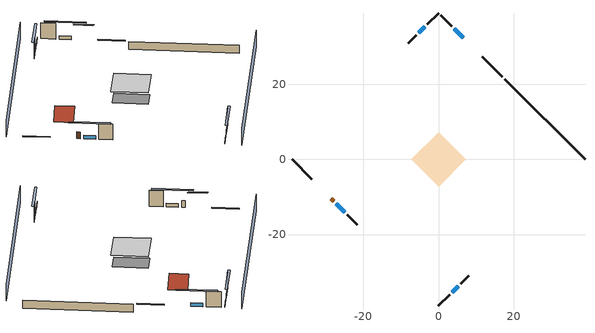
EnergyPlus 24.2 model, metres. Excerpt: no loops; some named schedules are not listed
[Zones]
conditioned space
 floor adiabatic (AdiabaticFloorConstruction): -7.25,0 0,7.25 7.25,0 0,-7.25 z2.74
 floor foundation (Slab1 construction): -5.35,1.53 -1.53,5.35 5.35,-1.53 1.53,-5.35 z-2.13
 wall outside (RimJoist1 construction): 17,22.06 11.7,27.36 z0.3:0.61
 wall outside (RimJoist2 construction): 0,-39.06 2.95,-36.11 z0.3:0.61
 wall outside (RimJoist3 construction): -39.06,0 -33.76,-5.3 z0.3:0.61
 wall outside (RimJoist4 construction): 0,39.06 -2.95,36.11 z0.3:0.61
 wall outside (AdiabaticWallConstruction 1): -28.61,-10.45 -27.96,-11.1 z0.3:2.34
 wall outside (AdiabaticWallConstruction): 6.55,32.51 4.24,34.82 / -27.31,-11.75 -24.99,-14.07 z0.3:1.39; 3.61,-35.45 5.3,-33.76 / -3.61,35.45 -5.3,33.76 z0.3:1.36
 wall outside (Wall1 construction): 3.58,35.48 0.66,38.4 z0.3:5.18
 wall outside (Wall2 construction): 5.96,-33.1 8.03,-31.03 z0.3:5.18
 wall outside (Wall3 construction): -24.34,-14.72 -21.68,-17.38 z0.3:5.18
 wall outside (Wall4 construction): -5.96,33.1 -8.03,31.03 z0.3:5.18
 wall foundation (FoundationWall1 construction): 39.06,0 17.66,21.4 z-2.13:0.3
 window (WindowConstruction): 6.55,32.51 4.24,34.82 z0.3:1.39
 window (WindowConstruction 1): 3.61,-35.45 5.3,-33.76 z0.3:1.36
 window (WindowConstruction 2): -27.31,-11.75 -24.99,-14.07 z0.3:1.39
 window (WindowConstruction 3): -3.61,35.45 -5.3,33.76 z0.3:1.36
 door (Door): -28.61,-10.45 -27.96,-11.1 z0.3:2.34
 ceiling adiabatic (AdiabaticFloorConstruction): 0,-7.25 7.25,0 0,7.25 -7.25,0 z2.74
 roof outside (Roof1 construction): 7.21,31.85,5.18 3.78,28.42,7.61 7.61,24.59,7.61 11.04,28.02,5.18
 roof outside (Roof2 construction): -29.27,-9.79,5.18 -25.84,-6.36,7.61 -29.67,-2.53,7.61 -33.1,-5.96,5.18
shading: 3.23,-42.29 42.29,-3.23 / -3.23,42.29 -42.29,3.23 z0:5.18; 1.34,37.72 9.45,29.61 9.88,30.04 1.77,38.15 z5.49; 8.2,-30.86 0.71,-38.34 1.15,-38.78 8.63,-31.29 z5.46; -22.1,-16.96 -30.2,-8.86 -30.63,-9.29 -22.53,-17.39 z5.49; -8.2,30.86 -0.71,38.34 -1.15,38.78 -8.63,31.29 z5.46
[Building]
Building 1: Terrain=Suburbs
[Site:Location]
Portland Intl Arpt_OR: Latitude {deg}=45.59; Longitude {deg}=-122.6; Time Zone {hr}=-8; Elevation {m}=33; Keep Site Location Information=Yes
[Site:GroundTemperature:Shallow]
10.2558, 8.96328, 8.85977, 9.47314, 11.9355, 14.3863, 16.5111, 17.8571, 17.9714, 16.8767, 14.8061, 12.4304
[Site:WaterMainsTemperature]
Calculation Method=Schedule; Temperature Schedule=mains temperature schedule
[Material] Roughness=Rough; Thermal Absorptance=0.9
Name | Thickness {m} | Conductivity {W/m-K} | Density {kg/m3} | Specific Heat {J/kg-K} | Solar Absorptance | Visible Absorptance
concrete 4.0 in. | 0.1016 | 1.803125 | 2242.8 | 837.4 | 0.7 | 0.7
concrete 8.0 in. | 0.2032 | 1.803125 | 2242.8 | 837.4 | 0.7 | 0.7
door material | 0.04445 | 0.0612267 | 512.64 | 1214.23 | 0.7 | 0.7
floor covering | 0.0127 | 0.0450781 | 54.468 | 1339.84 | 0.9 | 0.9
floor covering 1 | 0.0127 | 0.0433444 | 54.468 | 1339.84 | 0.6 | 0.6
floor rigid ins; wall rigid ins | 0.512978 | 0.029427 | 32.04 | 1214.23 | 0.7 | 0.7
floor stud and cavity | 0.1397 | 1.75129 | 37.0049 | 1207.88 | 0.7 | 0.7
furniture material conditioned space 1 | 0.1524 | 0.115458 | 640.8 | 1214.23 | 0.6 | 0.6
gypsum board | 0.0127 | 0.160291 | 801 | 837.4 | 0.6 | 0.6
gypsum board 1 | 0.0127 | 0.160291 | 801 | 837.4 | 0.7 | 0.7
metal surfacing | 0.000508 | 50.0403 | 7801.74 | 460.57 | 0.9 | 0.9
osb sheathing 0.5 in. | 0.0127 | 0.115458 | 512.64 | 1214.23 | 0.7 | 0.7
osb sheathing 0.75 in. | 0.01905 | 0.115458 | 512.64 | 1214.23 | 0.7 | 0.7
rim joist stud and cavity | 0.0508 | 0.178688 | 50.32683 | 1063.81 | 0.6 | 0.6
roof stud and cavity | 0.2032 | 0.146024 | 78.34581 | 1123.46 | 0.7 | 0.7
wall stud and cavity | 0.1397 | 0.550994 | 139.0536 | 1170.24 | 0.7 | 0.7
wall stud and cavity 1 | 0.0889 | 0.380278 | 52.3479 | 1209.89 | 0.7 | 0.7
wall stud and cavity 2 | 0.0889 | 0.391764 | 83.0341 | 1211.67 | 0.7 | 0.7
wood siding | 0.0254 | 0.102417 | 544.68 | 1172.36 | 0.85 | 0.85
wood siding 1; wood siding 2 | 0.0254 | 0.102417 | 544.68 | 1172.36 | 0.7 | 0.7
[WindowMaterial:SimpleGlazingSystem]
WindowMaterial: U-Factor {W/m2-K}=2.15764; Solar Heat Gain Coefficient=0.44
[Construction]
AdiabaticFloorConstruction: floor stud and cavity, floor rigid ins, osb sheathing 0.75 in., floor covering 1
AdiabaticWallConstruction: wood siding 1, wall rigid ins, wall stud and cavity 1, gypsum board
AdiabaticWallConstruction 1: wood siding 2, wall rigid ins, wall stud and cavity 1, gypsum board
Door: door material
FoundationWall1 construction: concrete 8.0 in., gypsum board 1
furniture construction conditioned space 1: furniture material conditioned space 1
PartitionWallConstruction: gypsum board, wall stud and cavity 2, gypsum board
RimJoist1 construction; RimJoist2 construction; RimJoist3 construction; RimJoist4 construction: wood siding, rim joist stud and cavity
Roof1 construction; Roof2 construction: metal surfacing, osb sheathing 0.75 in., roof stud and cavity, gypsum board
Slab1 construction: concrete 4.0 in., floor covering
Wall1 construction; Wall2 construction; Wall3 construction; Wall4 construction: wood siding, osb sheathing 0.5 in., wall stud and cavity, gypsum board
WindowConstruction; WindowConstruction 1; WindowConstruction 2; WindowConstruction 3: WindowMaterial
[Zone]
conditioned space: Multiplier=1; Volume {m3}=384.656; Part of Total Floor Area=Yes
[Space]
conditioned space 1: Zone=conditioned space; Volume {m3}=384.656
[SurfaceProperty:ExposedFoundationPerimeter]
Slab1: Exposed Perimeter Calculation Method=TotalExposedPerimeter; Total Exposed Perimeter {m}=30.26664
[SurfaceProperty:IncidentSolarMultiplier] Incident Solar Multiplier=1; Incident Solar Multiplier Schedule=trans schedule winter=0.85 summer=0.7
Window1; Window2; Window3; Window4
[InternalMass] Zone or ZoneList=conditioned space; Space or SpaceList=conditioned space 1
Name | Construction | Surface Area {m2}
furniture mass conditioned space 1 | furniture construction conditioned space 1 | 63.09974
partition wall mass | PartitionWallConstruction | 157.749
[Lights]
interior lighting: Zone or ZoneList or Space or SpaceList=conditioned space 1; Schedule=lighting_interior; Design Level Calculation Method=LightingLevel; Lighting Level {W}=896.708; Return Air Fraction=0; Fraction Radiant=0.6; Fraction Visible=0.2; Fraction Replaceable=1
[People]
occupants: Zone or ZoneList or Space or SpaceList=conditioned space 1; Number of People Schedule=occupants; Number of People Calculation Method=People; Number of People=3; Fraction Radiant=0.314171; Sensible Heat Fraction=0.56303; Activity Level Schedule=occupants activity schedule; Carbon Dioxide Generation Rate {m3/s-W}=0; Enable ASHRAE 55 Comfort Warnings=No; Mean Radiant Temperature Calculation Type=EnclosureAveraged
[ElectricEquipment] Zone or ZoneList or Space or SpaceList=conditioned space 1; Design Level Calculation Method=EquipmentLevel
Name | Schedule | Design Level {W} | Fraction Latent | Fraction Radiant | Fraction Lost
ceiling fan | ceiling_fan | 18.6885 | 0 | 0.558 | 0
clothes dryer | clothes_dryer | 2851.78 | 0.015 | 0.081 | 0.85
clothes washer | clothes_washer | 183.422 | 0.03 | 0.162 | 0.7
cooking range | cooking_range | 1097.45 | 0.08 | 0.432 | 0.2
freezer | freezer schedule | 194.914 | 0 | 0.6 | 0
fridge | fridge schedule | 46.9578 | 0 | 0.6 | 0
mech vent bath fan 0 | mech vent bath fan 0 schedule | 30 | 0 | 0 | 1
mech vent house fan | mech vent house fan schedule | 0 | 0 | 0 | 1
mech vent house fan cfis | mech vent house fan cfis schedule | 0 | 0 | 0 | 0
mech vent range fan 0 | mech vent range fan 0 schedule | 30 | 0 | 0 | 1
misc permanent spa heater | misc permanent spa heater schedule | 408.008 | 0 | 0 | 1
misc permanent spa pump | misc permanent spa pump schedule | 426.676 | 0 | 0 | 1
misc plug loads | plug_loads_other | 179.334 | 0.021 | 0.558 | 0.049
misc tv | plug_loads_tv | 216.824 | 0 | 0.6 | 0
whole house fan | Always On Discrete | 0 | 0 | 0 | 1
[OtherEquipment] Zone or ZoneList or Space or SpaceList=conditioned space 1; Design Level Calculation Method=EquipmentLevel
Name | Fuel Type | Schedule | Design Level {W} | Fraction Latent | Fraction Radiant | Fraction Lost
clothes dryer 1 | Electricity | clothes_dryer | 0 | 0.015 | 0.081 | 0.85
cooking range 1 | Electricity | cooking_range | 0 | 0.08 | 0.432 | 0.2
general water use latent | None | general water use schedule | 62.594 | 1 | 0 | 0
general water use sensible | None | general water use schedule | -61.6891 | 0 | 0.6 | 0
mech vent house fan latent load; water heater lat | None | Always On Discrete | 0 | 1 | 0 | 0
mech vent house fan sensible load; water heater sens | None | Always On Discrete | 0 | 0 | 0 | 0
water heater energy adjustment1 | Electricity | Always On Discrete | 0.01 | 0 | 0 | 1
[ZoneInfiltration:DesignFlowRate] Zone or ZoneList or Space or SpaceList=conditioned space 1; Schedule=Always On Discrete; Design Flow Rate Calculation Method=Flow/Zone; Design Flow Rate {m3/s}=0
infil flow; natural vent flow; whole house fan flow
[AvailabilityManager:Scheduled]
air source heat pump airloop Availability Manager: Schedule=Always On Discrete
[Foundation:Kiva]
Foundation Kiva 1: Initial Indoor Air Temperature {C}=19.4444; Wall Height Above Grade {m}=0.3048; Wall Depth Below Slab {m}=0.2032
[Foundation:Kiva:Settings]
Soil Conductivity {W/m-K}=1.3848; Soil Density {kg/m3}=1842.3; Soil Specific Heat {J/kg-K}=418.7; Ground Solar Absorptivity=0.9; Ground Thermal Absorptivity=0.9; Ground Surface Roughness {m}=0.03; Far-Field Width {m}=40; Deep-Ground Boundary Condition=ZeroFlux; Deep-Ground Depth {m}=40; Minimum Cell Dimension {m}=0.2; Maximum Cell Growth Coefficient=3; Simulation Timestep=Timestep
[Exterior:Lights]
exterior lighting: Schedule=exterior lighting schedule; Design Level {W}=42.5523
[EnergyManagementSystem:GlobalVariable]
air_source_heat_pump_airloop_Fan_RTF
infil_program_Qfan
infil_program_Qinf
natural_vent_program_Qnv
natural_vent_program_Qwhf
[EnergyManagementSystem:Sensor]
Name | Output:Variable or Output:Meter Index Key | Output:Variable or Output:Meter
airflow_gain | infil flow | Infiltration Sensible Heat Gain Energy
airflow_gain_1 | natural vent flow | Infiltration Sensible Heat Gain Energy
airflow_gain_2 | whole house fan flow | Infiltration Sensible Heat Gain Energy
airflow_loss | infil flow | Infiltration Sensible Heat Loss Energy
airflow_loss_1 | natural vent flow | Infiltration Sensible Heat Loss Energy
airflow_loss_2 | whole house fan flow | Infiltration Sensible Heat Loss Energy
clg_load_cond |  | Cooling:EnergyTransfer:Zone:CONDITIONED SPACE
clg_sp_s; clg_sp_s_1 | cooling setpoint | Schedule Value
clothes_dryer_exhaust_0_sch_s | clothes_dryer | Schedule Value
cool_season | cooling season schedule | Schedule Value
htg_load_cond |  | Heating:EnergyTransfer:Zone:CONDITIONED SPACE
htg_sp_s; htg_sp_s_1 | heating setpoint | Schedule Value
ig_ee_conv | ceiling fan | Electric Equipment Convective Heating Energy
ig_ee_conv_1 | clothes dryer | Electric Equipment Convective Heating Energy
ig_ee_conv_10 | whole house fan | Electric Equipment Convective Heating Energy
ig_ee_conv_3 | cooking range | Electric Equipment Convective Heating Energy
ig_ee_conv_4 | freezer | Electric Equipment Convective Heating Energy
ig_ee_conv_5 | fridge | Electric Equipment Convective Heating Energy
ig_ee_conv_6 | misc permanent spa heater | Electric Equipment Convective Heating Energy
ig_ee_conv_7 | misc permanent spa pump | Electric Equipment Convective Heating Energy
ig_ee_conv_8 | misc plug loads | Electric Equipment Convective Heating Energy
ig_ee_conv_9 | misc tv | Electric Equipment Convective Heating Energy
ig_ee_rad | ceiling fan | Electric Equipment Radiant Heating Energy
ig_ee_rad_1 | clothes dryer | Electric Equipment Radiant Heating Energy
ig_ee_rad_10 | whole house fan | Electric Equipment Radiant Heating Energy
ig_ee_rad_3 | cooking range | Electric Equipment Radiant Heating Energy
ig_ee_rad_4 | freezer | Electric Equipment Radiant Heating Energy
ig_ee_rad_5 | fridge | Electric Equipment Radiant Heating Energy
ig_ee_rad_6 | misc permanent spa heater | Electric Equipment Radiant Heating Energy
ig_ee_rad_7 | misc permanent spa pump | Electric Equipment Radiant Heating Energy
ig_ee_rad_8 | misc plug loads | Electric Equipment Radiant Heating Energy
ig_ee_rad_9 | misc tv | Electric Equipment Radiant Heating Energy
ig_lgt_conv | interior lighting | Lights Convective Heating Energy
ig_lgt_rad | interior lighting | Lights Radiant Heating Energy
ig_lgt_vis | interior lighting | Lights Visible Radiation Heating Energy
ig_oe_conv | clothes dryer 1 | Other Equipment Convective Heating Energy
ig_oe_conv_1 | cooking range 1 | Other Equipment Convective Heating Energy
ig_oe_conv_2 | general water use latent | Other Equipment Convective Heating Energy
ig_oe_conv_3 | general water use sensible | Other Equipment Convective Heating Energy
ig_oe_conv_4 | water heater energy adjustment1 | Other Equipment Convective Heating Energy
ig_oe_conv_5 | water heater lat | Other Equipment Convective Heating Energy
ig_oe_conv_6 | water heater sens | Other Equipment Convective Heating Energy
ig_oe_rad | clothes dryer 1 | Other Equipment Radiant Heating Energy
ig_oe_rad_1 | cooking range 1 | Other Equipment Radiant Heating Energy
ig_oe_rad_2 | general water use latent | Other Equipment Radiant Heating Energy
ig_oe_rad_3 | general water use sensible | Other Equipment Radiant Heating Energy
ig_oe_rad_4 | water heater energy adjustment1 | Other Equipment Radiant Heating Energy
ig_oe_rad_5 | water heater lat | Other Equipment Radiant Heating Energy
ig_oe_rad_6 | water heater sens | Other Equipment Radiant Heating Energy
ig_ppl_conv | occupants | People Convective Heating Energy
ig_ppl_rad | occupants | People Radiant Heating Energy
im_conv | furniture mass conditioned space 1 | Surface Inside Face Convection Heat Gain Energy
im_conv_1 | partition wall mass | Surface Inside Face Convection Heat Gain Energy
im_ig | furniture mass conditioned space 1 | Surface Inside Face Internal Gains Radiation Heat Gain Energy
im_ig_1 | partition wall mass | Surface Inside Face Internal Gains Radiation Heat Gain Energy
im_lgt | furniture mass conditioned space 1 | Surface Inside Face Lights Radiation Heat Gain Energy
im_lgt_1 | partition wall mass | Surface Inside Face Lights Radiation Heat Gain Energy
im_sol | furniture mass conditioned space 1 | Surface Inside Face Solar Radiation Heat Gain Energy
im_sol_1 | partition wall mass | Surface Inside Face Solar Radiation Heat Gain Energy
im_surf | furniture mass conditioned space 1 | Surface Inside Face Net Surface Thermal Radiation Heat Gain Energy
im_surf_1 | partition wall mass | Surface Inside Face Net Surface Thermal Radiation Heat Gain Energy
mech_vent_bath_fan_0_sch_s | mech vent bath fan 0 schedule | Schedule Value
mech_vent_range_fan_0_sch_s | mech vent range fan 0 schedule | Schedule Value
mv_conv | mech vent bath fan 0 | Electric Equipment Convective Heating Energy
mv_conv_1 | mech vent house fan | Electric Equipment Convective Heating Energy
mv_conv_2 | mech vent house fan cfis | Electric Equipment Convective Heating Energy
mv_conv_3 | mech vent range fan 0 | Electric Equipment Convective Heating Energy
mv_conv_4 | mech vent house fan latent load | Other Equipment Convective Heating Energy
mv_conv_5 | mech vent house fan sensible load | Other Equipment Convective Heating Energy
mv_rad | mech vent bath fan 0 | Electric Equipment Radiant Heating Energy
mv_rad_1 | mech vent house fan | Electric Equipment Radiant Heating Energy
mv_rad_2 | mech vent house fan cfis | Electric Equipment Radiant Heating Energy
mv_rad_3 | mech vent range fan 0 | Electric Equipment Radiant Heating Energy
mv_rad_4 | mech vent house fan latent load | Other Equipment Radiant Heating Energy
mv_rad_5 | mech vent house fan sensible load | Other Equipment Radiant Heating Energy
natural_vent_s | natural vent schedule | Schedule Value
out_pb_s |  | Site Outdoor Air Barometric Pressure
out_wt_s |  | Site Outdoor Air Humidity Ratio
site_vw_s |  | Site Wind Speed
ss_back_out | Window1 | Surface Window Shortwave from Zone Back Out Window Heat Transfer Rate
ss_back_out_1 | Window2 | Surface Window Shortwave from Zone Back Out Window Heat Transfer Rate
ss_back_out_2 | Window3 | Surface Window Shortwave from Zone Back Out Window Heat Transfer Rate
ss_back_out_3 | Window4 | Surface Window Shortwave from Zone Back Out Window Heat Transfer Rate
ss_conv | Door1 | Surface Inside Face Convection Heat Gain Energy
ss_conv_1 | Window1 | Surface Inside Face Convection Heat Gain Energy
ss_conv_2 | Window2 | Surface Inside Face Convection Heat Gain Energy
ss_conv_3 | Window3 | Surface Inside Face Convection Heat Gain Energy
ss_conv_4 | Window4 | Surface Inside Face Convection Heat Gain Energy
ss_ig | Door1 | Surface Inside Face Internal Gains Radiation Heat Gain Energy
ss_ig_1 | Window1 | Surface Inside Face Internal Gains Radiation Heat Gain Energy
ss_ig_2 | Window2 | Surface Inside Face Internal Gains Radiation Heat Gain Energy
ss_ig_3 | Window3 | Surface Inside Face Internal Gains Radiation Heat Gain Energy
ss_ig_4 | Window4 | Surface Inside Face Internal Gains Radiation Heat Gain Energy
ss_lgt | Door1 | Surface Inside Face Lights Radiation Heat Gain Energy
ss_sol | Door1 | Surface Inside Face Solar Radiation Heat Gain Energy
ss_surf | Door1 | Surface Inside Face Net Surface Thermal Radiation Heat Gain Energy
ss_surf_1 | Window1 | Surface Inside Face Net Surface Thermal Radiation Heat Gain Energy
ss_surf_2 | Window2 | Surface Inside Face Net Surface Thermal Radiation Heat Gain Energy
ss_surf_3 | Window3 | Surface Inside Face Net Surface Thermal Radiation Heat Gain Energy
ss_surf_4 | Window4 | Surface Inside Face Net Surface Thermal Radiation Heat Gain Energy
ss_trans_in | Window1 | Surface Window Transmitted Solar Radiation Rate
ss_trans_in_1 | Window2 | Surface Window Transmitted Solar Radiation Rate
ss_trans_in_2 | Window3 | Surface Window Transmitted Solar Radiation Rate
ss_trans_in_3 | Window4 | Surface Window Transmitted Solar Radiation Rate
ss_trans_out | Window1 | Surface Inside Face Initial Transmitted Diffuse Transmitted Out Window Solar Radiation Rate
ss_trans_out_1 | Window2 | Surface Inside Face Initial Transmitted Diffuse Transmitted Out Window Solar Radiation Rate
ss_trans_out_2 | Window3 | Surface Inside Face Initial Transmitted Diffuse Transmitted Out Window Solar Radiation Rate
ss_trans_out_3 | Window4 | Surface Inside Face Initial Transmitted Diffuse Transmitted Out Window Solar Radiation Rate
s_conv | FoundationWall1 | Surface Inside Face Convection Heat Gain Energy
s_conv_1 | inferred conditioned ceiling | Surface Inside Face Convection Heat Gain Energy
s_conv_10 | Wall1 | Surface Inside Face Convection Heat Gain Energy
s_conv_11 | Wall2 | Surface Inside Face Convection Heat Gain Energy
s_conv_12 | Wall3 | Surface Inside Face Convection Heat Gain Energy
s_conv_13 | Wall4 | Surface Inside Face Convection Heat Gain Energy
s_conv_2 | inferred conditioned floor | Surface Inside Face Convection Heat Gain Energy
s_conv_3 | RimJoist1 | Surface Inside Face Convection Heat Gain Energy
s_conv_4 | RimJoist2 | Surface Inside Face Convection Heat Gain Energy
s_conv_5 | RimJoist3 | Surface Inside Face Convection Heat Gain Energy
s_conv_6 | RimJoist4 | Surface Inside Face Convection Heat Gain Energy
s_conv_7 | Roof1 | Surface Inside Face Convection Heat Gain Energy
s_conv_8 | Roof2 | Surface Inside Face Convection Heat Gain Energy
s_conv_9 | Slab1 | Surface Inside Face Convection Heat Gain Energy
s_ig | FoundationWall1 | Surface Inside Face Internal Gains Radiation Heat Gain Energy
s_ig_1 | inferred conditioned ceiling | Surface Inside Face Internal Gains Radiation Heat Gain Energy
s_ig_10 | Wall1 | Surface Inside Face Internal Gains Radiation Heat Gain Energy
s_ig_11 | Wall2 | Surface Inside Face Internal Gains Radiation Heat Gain Energy
s_ig_12 | Wall3 | Surface Inside Face Internal Gains Radiation Heat Gain Energy
s_ig_13 | Wall4 | Surface Inside Face Internal Gains Radiation Heat Gain Energy
s_ig_2 | inferred conditioned floor | Surface Inside Face Internal Gains Radiation Heat Gain Energy
s_ig_3 | RimJoist1 | Surface Inside Face Internal Gains Radiation Heat Gain Energy
s_ig_4 | RimJoist2 | Surface Inside Face Internal Gains Radiation Heat Gain Energy
s_ig_5 | RimJoist3 | Surface Inside Face Internal Gains Radiation Heat Gain Energy
s_ig_6 | RimJoist4 | Surface Inside Face Internal Gains Radiation Heat Gain Energy
s_ig_7 | Roof1 | Surface Inside Face Internal Gains Radiation Heat Gain Energy
s_ig_8 | Roof2 | Surface Inside Face Internal Gains Radiation Heat Gain Energy
s_ig_9 | Slab1 | Surface Inside Face Internal Gains Radiation Heat Gain Energy
s_lgt | FoundationWall1 | Surface Inside Face Lights Radiation Heat Gain Energy
s_lgt_1 | inferred conditioned ceiling | Surface Inside Face Lights Radiation Heat Gain Energy
s_lgt_10 | Wall1 | Surface Inside Face Lights Radiation Heat Gain Energy
s_lgt_11 | Wall2 | Surface Inside Face Lights Radiation Heat Gain Energy
s_lgt_12 | Wall3 | Surface Inside Face Lights Radiation Heat Gain Energy
s_lgt_13 | Wall4 | Surface Inside Face Lights Radiation Heat Gain Energy
s_lgt_2 | inferred conditioned floor | Surface Inside Face Lights Radiation Heat Gain Energy
s_lgt_3 | RimJoist1 | Surface Inside Face Lights Radiation Heat Gain Energy
s_lgt_4 | RimJoist2 | Surface Inside Face Lights Radiation Heat Gain Energy
s_lgt_5 | RimJoist3 | Surface Inside Face Lights Radiation Heat Gain Energy
s_lgt_6 | RimJoist4 | Surface Inside Face Lights Radiation Heat Gain Energy
s_lgt_7 | Roof1 | Surface Inside Face Lights Radiation Heat Gain Energy
s_lgt_8 | Roof2 | Surface Inside Face Lights Radiation Heat Gain Energy
s_lgt_9 | Slab1 | Surface Inside Face Lights Radiation Heat Gain Energy
s_sol | FoundationWall1 | Surface Inside Face Solar Radiation Heat Gain Energy
s_sol_1 | inferred conditioned ceiling | Surface Inside Face Solar Radiation Heat Gain Energy
s_sol_10 | Wall1 | Surface Inside Face Solar Radiation Heat Gain Energy
s_sol_11 | Wall2 | Surface Inside Face Solar Radiation Heat Gain Energy
s_sol_12 | Wall3 | Surface Inside Face Solar Radiation Heat Gain Energy
s_sol_13 | Wall4 | Surface Inside Face Solar Radiation Heat Gain Energy
s_sol_2 | inferred conditioned floor | Surface Inside Face Solar Radiation Heat Gain Energy
s_sol_3 | RimJoist1 | Surface Inside Face Solar Radiation Heat Gain Energy
s_sol_4 | RimJoist2 | Surface Inside Face Solar Radiation Heat Gain Energy
s_sol_5 | RimJoist3 | Surface Inside Face Solar Radiation Heat Gain Energy
s_sol_6 | RimJoist4 | Surface Inside Face Solar Radiation Heat Gain Energy
s_sol_7 | Roof1 | Surface Inside Face Solar Radiation Heat Gain Energy
s_sol_8 | Roof2 | Surface Inside Face Solar Radiation Heat Gain Energy
s_sol_9 | Slab1 | Surface Inside Face Solar Radiation Heat Gain Energy
s_surf | FoundationWall1 | Surface Inside Face Net Surface Thermal Radiation Heat Gain Energy
s_surf_1 | inferred conditioned ceiling | Surface Inside Face Net Surface Thermal Radiation Heat Gain Energy
s_surf_10 | Wall1 | Surface Inside Face Net Surface Thermal Radiation Heat Gain Energy
s_surf_11 | Wall2 | Surface Inside Face Net Surface Thermal Radiation Heat Gain Energy
s_surf_12 | Wall3 | Surface Inside Face Net Surface Thermal Radiation Heat Gain Energy
s_surf_13 | Wall4 | Surface Inside Face Net Surface Thermal Radiation Heat Gain Energy
s_surf_2 | inferred conditioned floor | Surface Inside Face Net Surface Thermal Radiation Heat Gain Energy
s_surf_3 | RimJoist1 | Surface Inside Face Net Surface Thermal Radiation Heat Gain Energy
s_surf_4 | RimJoist2 | Surface Inside Face Net Surface Thermal Radiation Heat Gain Energy
s_surf_5 | RimJoist3 | Surface Inside Face Net Surface Thermal Radiation Heat Gain Energy
s_surf_6 | RimJoist4 | Surface Inside Face Net Surface Thermal Radiation Heat Gain Energy
s_surf_7 | Roof1 | Surface Inside Face Net Surface Thermal Radiation Heat Gain Energy
s_surf_8 | Roof2 | Surface Inside Face Net Surface Thermal Radiation Heat Gain Energy
s_surf_9 | Slab1 | Surface Inside Face Net Surface Thermal Radiation Heat Gain Energy
water_heater_T_set | water heater setpoint | Schedule Value
[EnergyManagementSystem:Actuator]
Name | Actuated Component Unique | Actuated Component Type | Actuated Component Control Type
fridge_schedule_act | fridge schedule | Schedule:Constant | Schedule Value
infil_flow_act | infil flow | Zone Infiltration | Air Exchange Flow Rate
mech_vent_house_fan_cfis_act | mech vent house fan cfis | ElectricEquipment | Electricity Rate
mech_vent_house_fan_latent_load_act | mech vent house fan latent load | OtherEquipment | Power Level
mech_vent_house_fan_sensible_load_act | mech vent house fan sensible load | OtherEquipment | Power Level
natural_vent_flow_act | natural vent flow | Zone Infiltration | Air Exchange Flow Rate
water_heater_HPWHSchedOverride | water heater setpoint | Schedule:Constant | Schedule Value
water_heater_hpwh_ec_adj_act | water heater energy adjustment1 | OtherEquipment | Power Level
water_heater_lat_act | water heater lat | OtherEquipment | Power Level
water_heater_LESchedOverride | water heater BottomElementSetpoint | Schedule:Constant | Schedule Value
water_heater_sens_act | water heater sens | OtherEquipment | Power Level
water_heater_UESchedOverride | water heater TopElementSetpoint | Schedule:Constant | Schedule Value
whole_house_fan_act | whole house fan | ElectricEquipment | Electricity Rate
whole_house_fan_flow_act | whole house fan flow | Zone Infiltration | Air Exchange Flow Rate
[EnergyManagementSystem:Program]
air_source_heat_pump_supply_fan_disaggregate_program: Set air_source_heat_pump_supply_fan_clg = 0; Set air_source_heat_pump_supply_fan_primary_htg = 0; Set air_source_heat_pump_supply_fan_backup_htg = 0; If air_source_heat_pump_clg_coil_s > 0; Set air_source_heat_pump_supply_fan_clg = air_source_heat_pump_supply_fan_s; ElseIf air_source_heat_pump_htg_coil_s > 0 && (air_source_heat_pump_backup_htg_coil_s > 0); Set air_source_heat_pump_supply_fan_primary_htg = air_source_heat_pump_supply_fan_s * air_source_heat_pump_htg_coil_s / (air_source_heat_pump_htg_coil_s + air_source_heat_pump_backup_htg_coil_s); Set air_source_heat_pump_supply_fan_backup_htg = air_source_heat_pump_supply_fan_s * air_source_heat_pump_backup_htg_coil_s / (air_source_heat_pump_htg_coil_s + air_source_heat_pump_backup_htg_coil_s); ElseIf air_source_heat_pump_htg_coil_s > 0; Set air_source_heat_pump_supply_fan_primary_htg = air_source_heat_pump_supply_fan_s; Else; Set air_source_heat_pump_supply_fan_backup_htg = air_source_heat_pump_supply_fan_s; EndIf
